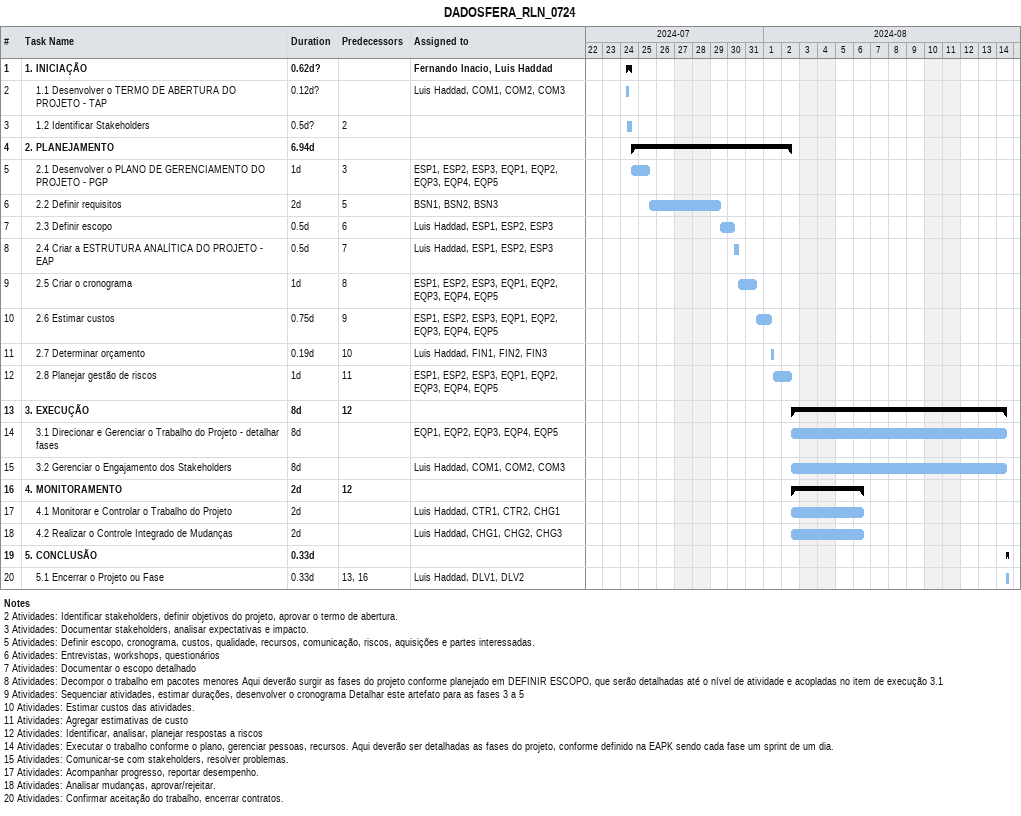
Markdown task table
DADOSFERA_RLN_0724

| ID | Level | Task | Duration | Start | Finish | Predecessors | Resources |
|---|---|---|---|---|---|---|---|
| 1 | 1 | **1. INICIAÇÃO** | 0.62d? | 2024-07-24 | 2024-07-24 |  | Fernando Inacio, Luis Haddad |
| 2 | 2 | 1.1 Desenvolver o TERMO DE ABERTURA DO PROJETO - TAP | 0.12d? | 2024-07-24 | 2024-07-24 |  | Luis Haddad, COM1, COM2, COM3 |
| 3 | 2 | 1.2 Identificar Stakeholders | 0.5d? | 2024-07-24 | 2024-07-24 | 2 |  |
| 4 | 1 | **2. PLANEJAMENTO** | 6.94d | 2024-07-24 | 2024-08-02 |  |  |
| 5 | 2 | 2.1 Desenvolver o PLANO DE GERENCIAMENTO DO PROJETO - PGP | 1d | 2024-07-24 | 2024-07-25 | 3 | ESP1, ESP2, ESP3, EQP1, EQP2, EQP3, EQP4, EQP5 |
| 6 | 2 | 2.2 Definir requisitos | 2d | 2024-07-25 | 2024-07-29 | 5 | BSN1, BSN2, BSN3 |
| 7 | 2 | 2.3 Definir escopo | 0.5d | 2024-07-29 | 2024-07-30 | 6 | Luis Haddad, ESP1, ESP2, ESP3 |
| 8 | 2 | 2.4 Criar a ESTRUTURA ANALÍTICA DO PROJETO - EAP | 0.5d | 2024-07-30 | 2024-07-30 | 7 | Luis Haddad, ESP1, ESP2, ESP3 |
| 9 | 2 | 2.5 Criar o cronograma | 1d | 2024-07-30 | 2024-07-31 | 8 | ESP1, ESP2, ESP3, EQP1, EQP2, EQP3, EQP4, EQP5 |
| 10 | 2 | 2.6 Estimar custos | 0.75d | 2024-07-31 | 2024-08-01 | 9 | ESP1, ESP2, ESP3, EQP1, EQP2, EQP3, EQP4, EQP5 |
| 11 | 2 | 2.7 Determinar orçamento | 0.19d | 2024-08-01 | 2024-08-01 | 10 | Luis Haddad, FIN1, FIN2, FIN3 |
| 12 | 2 | 2.8 Planejar gestão de riscos | 1d | 2024-08-01 | 2024-08-02 | 11 | ESP1, ESP2, ESP3, EQP1, EQP2, EQP3, EQP4, EQP5 |
| 13 | 1 | **3. EXECUÇÃO** | 8d | 2024-08-02 | 2024-08-14 | 12 |  |
| 14 | 2 | 3.1 Direcionar e Gerenciar o Trabalho do Projeto - detalhar fases | 8d | 2024-08-02 | 2024-08-14 |  | EQP1, EQP2, EQP3, EQP4, EQP5 |
| 15 | 2 | 3.2 Gerenciar o Engajamento dos Stakeholders | 8d | 2024-08-02 | 2024-08-14 |  | Luis Haddad, COM1, COM2, COM3 |
| 16 | 1 | **4. MONITORAMENTO** | 2d | 2024-08-02 | 2024-08-06 | 12 |  |
| 17 | 2 | 4.1 Monitorar e Controlar o Trabalho do Projeto | 2d | 2024-08-02 | 2024-08-06 |  | Luis Haddad, CTR1, CTR2, CHG1 |
| 18 | 2 | 4.2 Realizar o Controle Integrado de Mudanças | 2d | 2024-08-02 | 2024-08-06 |  | Luis Haddad, CHG1, CHG2, CHG3 |
| 19 | 1 | **5. CONCLUSÃO** | 0.33d | 2024-08-14 | 2024-08-14 |  |  |
| 20 | 2 | 5.1 Encerrar o Projeto ou Fase | 0.33d | 2024-08-14 | 2024-08-14 | 13, 16 | Luis Haddad, DLV1, DLV2 |

Notes
- 2: Atividades: Identificar stakeholders, definir objetivos do projeto, aprovar o termo de abertura.
- 3: Atividades: Documentar stakeholders, analisar expectativas e impacto.
- 5: Atividades: Definir escopo, cronograma, custos, qualidade, recursos, comunicação, riscos, aquisições e partes interessadas.
- 6: Atividades: Entrevistas, workshops, questionários
- 7: Atividades: Documentar o escopo detalhado
- 8: Atividades: Decompor o trabalho em pacotes menores Aqui deverão surgir as fases do projeto conforme planejado em DEFINIR ESCOPO, que serão detalhadas até o nível de atividade e acopladas no item de execução 3.1
- 9: Atividades: Sequenciar atividades, estimar durações, desenvolver o cronograma Detalhar este artefato para as fases 3 a 5
- 10: Atividades: Estimar custos das atividades.
- 11: Atividades: Agregar estimativas de custo
- 12: Atividades: Identificar, analisar, planejar respostas a riscos
- 14: Atividades: Executar o trabalho conforme o plano, gerenciar pessoas, recursos. Aqui deverão ser detalhadas as fases do projeto, conforme definido na EAPK sendo cada fase um sprint de um dia.
- 15: Atividades: Comunicar-se com stakeholders, resolver problemas.
- 17: Atividades: Acompanhar progresso, reportar desempenho.
- 18: Atividades: Analisar mudanças, aprovar/rejeitar.
- 20: Atividades: Confirmar aceitação do trabalho, encerrar contratos.
